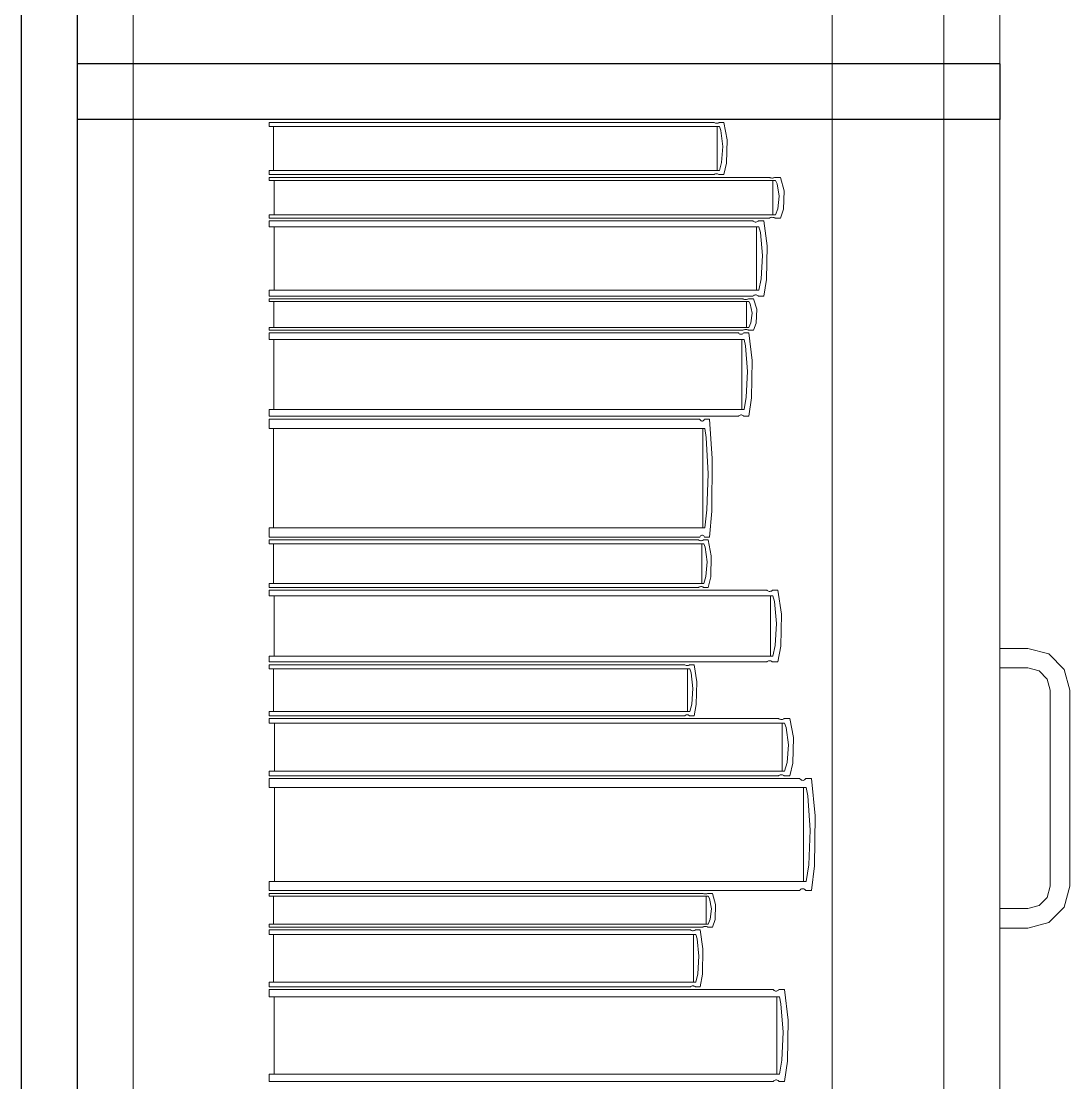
# Model space of a CAD drawing. Header units: inches. Extents: x -38 to 5698, y -33 to 92.
# Drawn here: x 111.231 to 111.606, y 33.8957 to 34.2752 of the extents above; entities that cross this region are included whole.
import ezdxf

# ---------------------------------------------------------------- set-up
doc = ezdxf.new("R2010")
doc.units = ezdxf.units.IN
doc.header["$MEASUREMENT"] = 0
doc.set_wipeout_variables(frame=1)
doc.linetypes.add('Wipeout_Contour', pattern=[1, 0, -1])
doc.layers.add('Interior - Mobiliario', color=7, linetype='Continuous')

msp = doc.modelspace()

# ---------------------------------------------------------------- linework, layer by layer
at = {"layer": 'Interior - Mobiliario', "color": 175, "linetype": 'Continuous', "lineweight": 13}
for p, q in [((111.25096, 34.98), (111.25096, 33.52)), ((111.56096, 33.52), (111.56096, 34.98)), ((111.31961, 34.23751), (111.48067, 34.23751)), ((111.32124, 34.23751), (111.32124, 34.22184)), ((111.47985, 34.22184), (111.47985, 34.23751)), ((111.48067, 34.23751), (111.48115, 34.23609)), ((111.48115, 34.23609), (111.48183, 34.23038)), ((111.48318, 34.22444), (111.48339, 34.23278)), ((111.48183, 34.23038), (111.48142, 34.22464)), ((111.48142, 34.22464), (111.48067, 34.22184)), ((111.48229, 34.22035), (111.48318, 34.22444)), ((111.48067, 34.22184), (111.31961, 34.22184)), ((111.31961, 34.22184), (111.31961, 34.22035)), ((111.31961, 34.22035), (111.47872, 34.22035)), ((111.47872, 34.22035), (111.47886, 34.22045)), ((111.47886, 34.22045), (111.47907, 34.22056)), ((111.47907, 34.22056), (111.47929, 34.22063)), ((111.47929, 34.22063), (111.47953, 34.22066)), ((111.47953, 34.22066), (111.47977, 34.22066)), ((111.47977, 34.22066), (111.48001, 34.22062)), ((111.48001, 34.22062), (111.48023, 34.22054)), ((111.48023, 34.22054), (111.48044, 34.22043)), ((111.48044, 34.22043), (111.48053, 34.22035)), ((111.48053, 34.22035), (111.48229, 34.22035)), ((111.49853, 34.21935), (111.31961, 34.21935)), ((111.31961, 34.21935), (111.31961, 34.21819)), ((111.31961, 34.21819), (111.50071, 34.21819)), ((111.32144, 34.21819), (111.32144, 34.206)), ((111.49863, 34.2193), (111.49853, 34.21935)), ((111.49886, 34.21921), (111.49863, 34.2193)), ((111.49911, 34.21915), (111.49886, 34.21921)), ((111.49938, 34.21911), (111.49911, 34.21915)), ((111.49965, 34.21911), (111.49938, 34.21911)), ((111.49991, 34.21914), (111.49965, 34.21911)), ((111.4998, 34.206), (111.4998, 34.21819)), ((111.50017, 34.21919), (111.49991, 34.21914)), ((111.5004, 34.21928), (111.50017, 34.21919)), ((111.50056, 34.21935), (111.5004, 34.21928)), ((111.50254, 34.21935), (111.50056, 34.21935)), ((111.50071, 34.21819), (111.50126, 34.21709)), ((111.50126, 34.21709), (111.50202, 34.21264)), ((111.50377, 34.21451), (111.50254, 34.21935)), ((111.50202, 34.21264), (111.50155, 34.20817)), ((111.50354, 34.20802), (111.50377, 34.21451)), ((111.50071, 34.206), (111.31961, 34.206)), ((111.31961, 34.206), (111.31961, 34.20483)), ((111.31961, 34.20483), (111.49853, 34.20483)), ((111.49853, 34.20483), (111.49868, 34.20491)), ((111.49868, 34.20491), (111.49892, 34.20499)), ((111.49892, 34.20499), (111.49917, 34.20505)), ((111.49917, 34.20505), (111.49944, 34.20508)), ((111.49944, 34.20508), (111.49971, 34.20507)), ((111.49971, 34.20507), (111.49997, 34.20504)), ((111.49997, 34.20504), (111.50022, 34.20498)), ((111.50022, 34.20498), (111.50045, 34.20489)), ((111.50045, 34.20489), (111.50056, 34.20483)), ((111.50056, 34.20483), (111.50254, 34.20483)), ((111.50155, 34.20817), (111.50071, 34.206)), ((111.50254, 34.20483), (111.50354, 34.20802)), ((111.49265, 34.20383), (111.31961, 34.20383)), ((111.31961, 34.20383), (111.31961, 34.20168)), ((111.31961, 34.20168), (111.49476, 34.20168)), ((111.49388, 34.20168), (111.32138, 34.20168)), ((111.32138, 34.20168), (111.32138, 34.17906)), ((111.49275, 34.20373), (111.49265, 34.20383)), ((111.49297, 34.20357), (111.49275, 34.20373)), ((111.49322, 34.20345), (111.49297, 34.20357)), ((111.49347, 34.20339), (111.49322, 34.20345)), ((111.49373, 34.20338), (111.49347, 34.20339)), ((111.49399, 34.20343), (111.49373, 34.20338)), ((111.49388, 34.17906), (111.49388, 34.20168)), ((111.49424, 34.20354), (111.49399, 34.20343)), ((111.49446, 34.20369), (111.49424, 34.20354)), ((111.49461, 34.20383), (111.49446, 34.20369)), ((111.49653, 34.20383), (111.49461, 34.20383)), ((111.49476, 34.20168), (111.49529, 34.19964)), ((111.49772, 34.19485), (111.49653, 34.20383)), ((111.49529, 34.19964), (111.49603, 34.19138)), ((111.4975, 34.18281), (111.49772, 34.19485)), ((111.49603, 34.19138), (111.49558, 34.18309)), ((111.49558, 34.18309), (111.49476, 34.17906)), ((111.49653, 34.17691), (111.4975, 34.18281)), ((111.49476, 34.17906), (111.31961, 34.17906)), ((111.31961, 34.17906), (111.31961, 34.17691)), ((111.32138, 34.17906), (111.49388, 34.17906)), ((111.31961, 34.17691), (111.49265, 34.17691)), ((111.48908, 34.17591), (111.31961, 34.17591)), ((111.31961, 34.17591), (111.31961, 34.17502)), ((111.31961, 34.17502), (111.49115, 34.17502)), ((111.32135, 34.17502), (111.32135, 34.16568)), ((111.48918, 34.17586), (111.48908, 34.17591)), ((111.4894, 34.1758), (111.48918, 34.17586)), ((111.48964, 34.17575), (111.4894, 34.1758)), ((111.48989, 34.17572), (111.48964, 34.17575)), ((111.49014, 34.17572), (111.48989, 34.17572)), ((111.49039, 34.17574), (111.49014, 34.17572)), ((111.49029, 34.16568), (111.49029, 34.17502)), ((111.49064, 34.17578), (111.49039, 34.17574)), ((111.49086, 34.17585), (111.49064, 34.17578)), ((111.491, 34.17591), (111.49086, 34.17585)), ((111.49289, 34.17591), (111.491, 34.17591)), ((111.49115, 34.17502), (111.49167, 34.17417)), ((111.49167, 34.17417), (111.49239, 34.17077)), ((111.49265, 34.17691), (111.4928, 34.17705)), ((111.4928, 34.17705), (111.49302, 34.1772)), ((111.49405, 34.1722), (111.49289, 34.17591)), ((111.49302, 34.1772), (111.49327, 34.17731)), ((111.49327, 34.17731), (111.49353, 34.17736)), ((111.49353, 34.17736), (111.49379, 34.17735)), ((111.49379, 34.17735), (111.49405, 34.17729)), ((111.49405, 34.17729), (111.49429, 34.17717)), ((111.49429, 34.17717), (111.49451, 34.17701)), ((111.49451, 34.17701), (111.49461, 34.17691)), ((111.49461, 34.17691), (111.49653, 34.17691)), ((111.49239, 34.17077), (111.49195, 34.16734)), ((111.49383, 34.16723), (111.49405, 34.1722)), ((111.49195, 34.16734), (111.49115, 34.16568)), ((111.49289, 34.16479), (111.49383, 34.16723)), ((111.49115, 34.16568), (111.31961, 34.16568)), ((111.31961, 34.16568), (111.31961, 34.16479)), ((111.31961, 34.16479), (111.48908, 34.16479)), ((111.48745, 34.16379), (111.31961, 34.16379)), ((111.31961, 34.16379), (111.31961, 34.1614)), ((111.48754, 34.16368), (111.48745, 34.16379)), ((111.48776, 34.16349), (111.48754, 34.16368)), ((111.48799, 34.16337), (111.48776, 34.16349)), ((111.48824, 34.1633), (111.48799, 34.16337)), ((111.48849, 34.16329), (111.48824, 34.1633)), ((111.48874, 34.16335), (111.48849, 34.16329)), ((111.48898, 34.16346), (111.48874, 34.16335)), ((111.4892, 34.16363), (111.48898, 34.16346)), ((111.48908, 34.16479), (111.48922, 34.16485)), ((111.48935, 34.16379), (111.4892, 34.16363)), ((111.48922, 34.16485), (111.48945, 34.16491)), ((111.49121, 34.16379), (111.48935, 34.16379)), ((111.48945, 34.16491), (111.48969, 34.16496)), ((111.48969, 34.16496), (111.48994, 34.16498)), ((111.48994, 34.16498), (111.4902, 34.16497)), ((111.4902, 34.16497), (111.49045, 34.16495)), ((111.49045, 34.16495), (111.49069, 34.1649)), ((111.49069, 34.1649), (111.49091, 34.16483)), ((111.49091, 34.16483), (111.491, 34.16479)), ((111.491, 34.16479), (111.49289, 34.16479)), ((111.49236, 34.15384), (111.49121, 34.16379)), ((111.31961, 34.1614), (111.4895, 34.1614)), ((111.32133, 34.1614), (111.32133, 34.13634)), ((111.48864, 34.13634), (111.48864, 34.1614)), ((111.4895, 34.1614), (111.49, 34.15914)), ((111.49, 34.15914), (111.49072, 34.14999)), ((111.49215, 34.1405), (111.49236, 34.15384)), ((111.49072, 34.14999), (111.49028, 34.14081)), ((111.49028, 34.14081), (111.4895, 34.13634)), ((111.49121, 34.13396), (111.49215, 34.1405)), ((111.4895, 34.13634), (111.31961, 34.13634)), ((111.31961, 34.13634), (111.31961, 34.13396)), ((111.31961, 34.13396), (111.48745, 34.13396)), ((111.4736, 34.13296), (111.31961, 34.13296)), ((111.31961, 34.13296), (111.31961, 34.12958)), ((111.47369, 34.13279), (111.4736, 34.13296)), ((111.47388, 34.13254), (111.47369, 34.13279)), ((111.4741, 34.13236), (111.47388, 34.13254)), ((111.47501, 34.13249), (111.47479, 34.13233)), ((111.47521, 34.13273), (111.47501, 34.13249)), ((111.47534, 34.13296), (111.47521, 34.13273)), ((111.47705, 34.13296), (111.47534, 34.13296)), ((111.47811, 34.11889), (111.47705, 34.13296)), ((111.48745, 34.13396), (111.48759, 34.13412)), ((111.48759, 34.13412), (111.48781, 34.13429)), ((111.48781, 34.13429), (111.48805, 34.1344)), ((111.48805, 34.1344), (111.4883, 34.13446)), ((111.4883, 34.13446), (111.48855, 34.13445)), ((111.48855, 34.13445), (111.4888, 34.13438)), ((111.4888, 34.13438), (111.48903, 34.13425)), ((111.48903, 34.13425), (111.48925, 34.13407)), ((111.48925, 34.13407), (111.48935, 34.13396)), ((111.48935, 34.13396), (111.49121, 34.13396)), ((111.31961, 34.12958), (111.47548, 34.12958)), ((111.32119, 34.12958), (111.32119, 34.09414)), ((111.47433, 34.13226), (111.4741, 34.13236)), ((111.47456, 34.13225), (111.47433, 34.13226)), ((111.47479, 34.13233), (111.47456, 34.13225)), ((111.47469, 34.09414), (111.47469, 34.12958)), ((111.47548, 34.12958), (111.47595, 34.12638)), ((111.47595, 34.12638), (111.4766, 34.11344)), ((111.47791, 34.10002), (111.47811, 34.11889)), ((111.4766, 34.11344), (111.4762, 34.10046)), ((111.4762, 34.10046), (111.47548, 34.09414)), ((111.47705, 34.09076), (111.47791, 34.10002)), ((111.47548, 34.09414), (111.31961, 34.09414)), ((111.31961, 34.09414), (111.31961, 34.09076)), ((111.31961, 34.09076), (111.4736, 34.09076)), ((111.4736, 34.09076), (111.47373, 34.09099)), ((111.47373, 34.09099), (111.47393, 34.09123)), ((111.47393, 34.09123), (111.47415, 34.09139)), ((111.47415, 34.09139), (111.47438, 34.09147)), ((111.47438, 34.09147), (111.47461, 34.09146)), ((111.47461, 34.09146), (111.47484, 34.09136)), ((111.47484, 34.09136), (111.47506, 34.09118)), ((111.47506, 34.09118), (111.47525, 34.09093)), ((111.47525, 34.09093), (111.47534, 34.09076)), ((111.47534, 34.09076), (111.47705, 34.09076)), ((111.47322, 34.08976), (111.31961, 34.08976)), ((111.31961, 34.08976), (111.31961, 34.0884)), ((111.31961, 34.0884), (111.4751, 34.0884)), ((111.32118, 34.0884), (111.32118, 34.07414)), ((111.47331, 34.0897), (111.47322, 34.08976)), ((111.47351, 34.08959), (111.47331, 34.0897)), ((111.47372, 34.08952), (111.47351, 34.08959)), ((111.47395, 34.08948), (111.47372, 34.08952)), ((111.47418, 34.08948), (111.47395, 34.08948)), ((111.47441, 34.08951), (111.47418, 34.08948)), ((111.47431, 34.07414), (111.47431, 34.0884)), ((111.47463, 34.08958), (111.47441, 34.08951)), ((111.47483, 34.08967), (111.47463, 34.08958)), ((111.47496, 34.08976), (111.47483, 34.08967)), ((111.47667, 34.08976), (111.47496, 34.08976)), ((111.4751, 34.0884), (111.47556, 34.08712)), ((111.47556, 34.08712), (111.47622, 34.08191)), ((111.47772, 34.0841), (111.47667, 34.08976)), ((111.47753, 34.07651), (111.47772, 34.0841)), ((111.47622, 34.08191), (111.47582, 34.07668)), ((111.47582, 34.07668), (111.4751, 34.07414)), ((111.47667, 34.07278), (111.47753, 34.07651)), ((111.4751, 34.07414), (111.31961, 34.07414)), ((111.31961, 34.07414), (111.31961, 34.07278)), ((111.31961, 34.07278), (111.47322, 34.07278)), ((111.49761, 34.07178), (111.31961, 34.07178)), ((111.31961, 34.07178), (111.31961, 34.06973)), ((111.47322, 34.07278), (111.47335, 34.07287)), ((111.47335, 34.07287), (111.47355, 34.07297)), ((111.47355, 34.07297), (111.47377, 34.07303)), ((111.47377, 34.07303), (111.474, 34.07307)), ((111.474, 34.07307), (111.47423, 34.07306)), ((111.47423, 34.07306), (111.47446, 34.07302)), ((111.47446, 34.07302), (111.47467, 34.07295)), ((111.47467, 34.07295), (111.47487, 34.07285)), ((111.47487, 34.07285), (111.47496, 34.07278)), ((111.47496, 34.07278), (111.47667, 34.07278)), ((111.49771, 34.07168), (111.49761, 34.07178)), ((111.49794, 34.07153), (111.49771, 34.07168)), ((111.49947, 34.07164), (111.49924, 34.0715)), ((111.49962, 34.07178), (111.49947, 34.07164)), ((111.5016, 34.07178), (111.49962, 34.07178)), ((111.50282, 34.06323), (111.5016, 34.07178)), ((111.31961, 34.06973), (111.49978, 34.06973)), ((111.32143, 34.06973), (111.32143, 34.04818)), ((111.49819, 34.07142), (111.49794, 34.07153)), ((111.49845, 34.07136), (111.49819, 34.07142)), ((111.49872, 34.07135), (111.49845, 34.07136)), ((111.49898, 34.0714), (111.49872, 34.07135)), ((111.49887, 34.04818), (111.49887, 34.06973)), ((111.49924, 34.0715), (111.49898, 34.0714)), ((111.49978, 34.06973), (111.50032, 34.06778)), ((111.50032, 34.06778), (111.50108, 34.05992)), ((111.5026, 34.05175), (111.50282, 34.06323)), ((111.50108, 34.05992), (111.50062, 34.05202)), ((111.50062, 34.05202), (111.49978, 34.04818)), ((111.5016, 34.04613), (111.5026, 34.05175)), ((111.59096, 34.051), (111.58096, 34.051)), ((111.58096, 34.051), (111.58096, 34.044)), ((111.59846, 34.04899), (111.59096, 34.051)), ((111.60395, 34.0435), (111.59846, 34.04899)), ((111.49978, 34.04818), (111.31961, 34.04818)), ((111.31961, 34.04818), (111.31961, 34.04613)), ((111.31961, 34.04613), (111.49761, 34.04613)), ((111.46823, 34.04513), (111.31961, 34.04513)), ((111.31961, 34.04513), (111.31961, 34.04367)), ((111.46832, 34.04506), (111.46823, 34.04513)), ((111.46991, 34.04513), (111.46979, 34.04503)), ((111.47157, 34.04513), (111.46991, 34.04513)), ((111.47259, 34.03906), (111.47157, 34.04513)), ((111.49761, 34.04613), (111.49776, 34.04627)), ((111.49776, 34.04627), (111.49799, 34.04641)), ((111.49799, 34.04641), (111.49824, 34.04651)), ((111.49824, 34.04651), (111.49851, 34.04656)), ((111.49851, 34.04656), (111.49878, 34.04655)), ((111.49878, 34.04655), (111.49904, 34.04649)), ((111.49904, 34.04649), (111.49929, 34.04638)), ((111.49929, 34.04638), (111.49952, 34.04623)), ((111.49952, 34.04623), (111.49962, 34.04613)), ((111.49962, 34.04613), (111.5016, 34.04613)), ((111.31961, 34.04367), (111.47005, 34.04367)), ((111.32113, 34.04367), (111.32113, 34.02839)), ((111.46851, 34.04495), (111.46832, 34.04506)), ((111.46872, 34.04487), (111.46851, 34.04495)), ((111.46894, 34.04483), (111.46872, 34.04487)), ((111.46916, 34.04482), (111.46894, 34.04483)), ((111.46938, 34.04486), (111.46916, 34.04482)), ((111.46929, 34.02839), (111.46929, 34.04367)), ((111.46959, 34.04493), (111.46938, 34.04486)), ((111.46979, 34.04503), (111.46959, 34.04493)), ((111.47005, 34.04367), (111.4705, 34.04229)), ((111.4705, 34.04229), (111.47113, 34.03671)), ((111.58096, 34.044), (111.59096, 34.044)), ((111.59096, 34.044), (111.59496, 34.04293)), ((111.59496, 34.04293), (111.59789, 34.04)), ((111.60596, 34.036), (111.60395, 34.0435)), ((111.4724, 34.03092), (111.47259, 34.03906)), ((111.59789, 34.04), (111.59896, 34.036)), ((111.47113, 34.03671), (111.47074, 34.03111)), ((111.59896, 34.036), (111.59896, 33.966)), ((111.60596, 33.966), (111.60596, 34.036)), ((111.47074, 34.03111), (111.47005, 34.02839)), ((111.47157, 34.02693), (111.4724, 34.03092)), ((111.47005, 34.02839), (111.31961, 34.02839)), ((111.31961, 34.02839), (111.31961, 34.02693)), ((111.31961, 34.02693), (111.46823, 34.02693)), ((111.46823, 34.02693), (111.46836, 34.02703)), ((111.46836, 34.02703), (111.46855, 34.02714)), ((111.46855, 34.02714), (111.46876, 34.02721)), ((111.46876, 34.02721), (111.46899, 34.02724)), ((111.46899, 34.02724), (111.46921, 34.02723)), ((111.46921, 34.02723), (111.46943, 34.02719)), ((111.46943, 34.02719), (111.46964, 34.02712)), ((111.46964, 34.02712), (111.46983, 34.02701)), ((111.46983, 34.02701), (111.46991, 34.02693)), ((111.46991, 34.02693), (111.47157, 34.02693)), ((111.50177, 34.02593), (111.31961, 34.02593)), ((111.31961, 34.02593), (111.31961, 34.0243)), ((111.31961, 34.0243), (111.50399, 34.0243)), ((111.32148, 34.0243), (111.32148, 34.00712)), ((111.50187, 34.02586), (111.50177, 34.02593)), ((111.5021, 34.02573), (111.50187, 34.02586)), ((111.50236, 34.02564), (111.5021, 34.02573)), ((111.50263, 34.0256), (111.50236, 34.02564)), ((111.5029, 34.02559), (111.50263, 34.0256)), ((111.50318, 34.02563), (111.5029, 34.02559)), ((111.50306, 34.00712), (111.50306, 34.0243)), ((111.50344, 34.02571), (111.50318, 34.02563)), ((111.50368, 34.02583), (111.50344, 34.02571)), ((111.50383, 34.02593), (111.50368, 34.02583)), ((111.50585, 34.02593), (111.50383, 34.02593)), ((111.50399, 34.0243), (111.50454, 34.02275)), ((111.50454, 34.02275), (111.50532, 34.01648)), ((111.5071, 34.01912), (111.50585, 34.02593)), ((111.50687, 34.00997), (111.5071, 34.01912)), ((111.50532, 34.01648), (111.50485, 34.01018)), ((111.50485, 34.01018), (111.50399, 34.00712)), ((111.50585, 34.00549), (111.50687, 34.00997)), ((111.50399, 34.00712), (111.31961, 34.00712)), ((111.31961, 34.00712), (111.31961, 34.00549)), ((111.31961, 34.00549), (111.50177, 34.00549)), ((111.50937, 34.00449), (111.31961, 34.00449)), ((111.31961, 34.00449), (111.31961, 34.00128)), ((111.50177, 34.00549), (111.50192, 34.00559)), ((111.50192, 34.00559), (111.50216, 34.00571)), ((111.50216, 34.00571), (111.50242, 34.00579)), ((111.50242, 34.00579), (111.50269, 34.00583)), ((111.50269, 34.00583), (111.50297, 34.00582)), ((111.50297, 34.00582), (111.50323, 34.00578)), ((111.50323, 34.00578), (111.50349, 34.00569)), ((111.50349, 34.00569), (111.50373, 34.00556)), ((111.50373, 34.00556), (111.50383, 34.00549)), ((111.50383, 34.00549), (111.50585, 34.00549)), ((111.50947, 34.00433), (111.50937, 34.00449)), ((111.50972, 34.00409), (111.50947, 34.00433)), ((111.50999, 34.00392), (111.50972, 34.00409)), ((111.51027, 34.00383), (111.50999, 34.00392)), ((111.51055, 34.00382), (111.51027, 34.00383)), ((111.51083, 34.00389), (111.51055, 34.00382)), ((111.5111, 34.00404), (111.51083, 34.00389)), ((111.51135, 34.00427), (111.5111, 34.00404)), ((111.51151, 34.00449), (111.51135, 34.00427)), ((111.51362, 34.00449), (111.51151, 34.00449)), ((111.51493, 33.99113), (111.51362, 34.00449)), ((111.31961, 34.00128), (111.51168, 34.00128)), ((111.32155, 34.00128), (111.32155, 33.96764)), ((111.51071, 33.96764), (111.51071, 34.00128)), ((111.51168, 34.00128), (111.51226, 33.99824)), ((111.51226, 33.99824), (111.51307, 33.98596)), ((111.51468, 33.97322), (111.51493, 33.99113)), ((111.51307, 33.98596), (111.51258, 33.97363)), ((111.51258, 33.97363), (111.51168, 33.96764)), ((111.51362, 33.96443), (111.51468, 33.97322)), ((111.51168, 33.96764), (111.31961, 33.96764)), ((111.31961, 33.96764), (111.31961, 33.96443)), ((111.59896, 33.966), (111.59789, 33.962)), ((111.60395, 33.9585), (111.60596, 33.966)), ((111.31961, 33.96443), (111.50937, 33.96443)), ((111.47476, 33.96343), (111.31961, 33.96343)), ((111.31961, 33.96343), (111.31961, 33.96247)), ((111.31961, 33.96247), (111.47665, 33.96247)), ((111.3212, 33.96247), (111.3212, 33.95236)), ((111.47485, 33.96339), (111.47476, 33.96343)), ((111.47505, 33.96331), (111.47485, 33.96339)), ((111.47527, 33.96326), (111.47505, 33.96331)), ((111.47549, 33.96323), (111.47527, 33.96326)), ((111.47573, 33.96323), (111.47549, 33.96323)), ((111.47596, 33.96325), (111.47573, 33.96323)), ((111.47586, 33.95236), (111.47586, 33.96247)), ((111.47618, 33.9633), (111.47596, 33.96325)), ((111.47638, 33.96337), (111.47618, 33.9633)), ((111.47652, 33.96343), (111.47638, 33.96337)), ((111.47824, 33.96343), (111.47652, 33.96343)), ((111.47665, 33.96247), (111.47712, 33.96156)), ((111.47931, 33.95942), (111.47824, 33.96343)), ((111.50937, 33.96443), (111.50953, 33.96465)), ((111.50953, 33.96465), (111.50978, 33.96488)), ((111.50978, 33.96488), (111.51005, 33.96503)), ((111.51005, 33.96503), (111.51033, 33.9651)), ((111.51033, 33.9651), (111.51061, 33.96509)), ((111.51061, 33.96509), (111.51089, 33.965)), ((111.51089, 33.965), (111.51116, 33.96483)), ((111.51116, 33.96483), (111.51141, 33.96459)), ((111.51141, 33.96459), (111.51151, 33.96443)), ((111.51151, 33.96443), (111.51362, 33.96443)), ((111.59789, 33.962), (111.59496, 33.95907)), ((111.47712, 33.96156), (111.47779, 33.95786)), ((111.47779, 33.95786), (111.47738, 33.95416)), ((111.47911, 33.95403), (111.47931, 33.95942)), ((111.58096, 33.958), (111.58096, 33.951)), ((111.59096, 33.958), (111.58096, 33.958)), ((111.59496, 33.95907), (111.59096, 33.958)), ((111.59846, 33.95301), (111.60395, 33.9585)), ((111.47738, 33.95416), (111.47665, 33.95236)), ((111.47824, 33.95139), (111.47911, 33.95403)), ((111.47665, 33.95236), (111.31961, 33.95236)), ((111.31961, 33.95236), (111.31961, 33.95139)), ((111.31961, 33.95139), (111.47476, 33.95139)), ((111.47035, 33.95039), (111.31961, 33.95039)), ((111.31961, 33.95039), (111.31961, 33.94876)), ((111.47043, 33.95031), (111.47035, 33.95039)), ((111.47063, 33.95019), (111.47043, 33.95031)), ((111.47193, 33.95028), (111.47173, 33.95017)), ((111.47205, 33.95039), (111.47193, 33.95028)), ((111.47373, 33.95039), (111.47205, 33.95039)), ((111.47476, 33.9436), (111.47373, 33.95039)), ((111.47476, 33.95139), (111.47489, 33.95146)), ((111.47489, 33.95146), (111.47509, 33.95153)), ((111.47509, 33.95153), (111.47531, 33.95157)), ((111.47531, 33.95157), (111.47555, 33.95159)), ((111.47555, 33.95159), (111.47578, 33.95159)), ((111.47578, 33.95159), (111.47601, 33.95156)), ((111.47601, 33.95156), (111.47623, 33.95151)), ((111.47623, 33.95151), (111.47643, 33.95144)), ((111.47643, 33.95144), (111.47652, 33.95139)), ((111.47652, 33.95139), (111.47824, 33.95139)), ((111.58096, 33.951), (111.59096, 33.951)), ((111.59096, 33.951), (111.59846, 33.95301)), ((111.31961, 33.94876), (111.47219, 33.94876)), ((111.32116, 33.94876), (111.32116, 33.93164)), ((111.47084, 33.9501), (111.47063, 33.95019)), ((111.47106, 33.95006), (111.47084, 33.9501)), ((111.47129, 33.95005), (111.47106, 33.95006)), ((111.47151, 33.95009), (111.47129, 33.95005)), ((111.47142, 33.93164), (111.47142, 33.94876)), ((111.47173, 33.95017), (111.47151, 33.95009)), ((111.47219, 33.94876), (111.47264, 33.94722)), ((111.47264, 33.94722), (111.47329, 33.94097)), ((111.47457, 33.93448), (111.47476, 33.9436)), ((111.47329, 33.94097), (111.47289, 33.9347)), ((111.47219, 33.93164), (111.31961, 33.93164)), ((111.31961, 33.93164), (111.31961, 33.93001)), ((111.47289, 33.9347), (111.47219, 33.93164)), ((111.47373, 33.93001), (111.47457, 33.93448)), ((111.31961, 33.93001), (111.47035, 33.93001)), ((111.49991, 33.92901), (111.31961, 33.92901)), ((111.31961, 33.92901), (111.31961, 33.92639)), ((111.47035, 33.93001), (111.47047, 33.93012)), ((111.47047, 33.93012), (111.47067, 33.93024)), ((111.47067, 33.93024), (111.47089, 33.93032)), ((111.47089, 33.93032), (111.47111, 33.93036)), ((111.47111, 33.93036), (111.47134, 33.93035)), ((111.47134, 33.93035), (111.47156, 33.9303)), ((111.47156, 33.9303), (111.47177, 33.93022)), ((111.47177, 33.93022), (111.47197, 33.93009)), ((111.47197, 33.93009), (111.47205, 33.93001)), ((111.47205, 33.93001), (111.47373, 33.93001)), ((111.50001, 33.92889), (111.49991, 33.92901)), ((111.50024, 33.92869), (111.50001, 33.92889)), ((111.5005, 33.92855), (111.50024, 33.92869)), ((111.50076, 33.92847), (111.5005, 33.92855)), ((111.50104, 33.92847), (111.50076, 33.92847)), ((111.5013, 33.92853), (111.50104, 33.92847)), ((111.50156, 33.92865), (111.5013, 33.92853)), ((111.5018, 33.92884), (111.50156, 33.92865)), ((111.50195, 33.92901), (111.5018, 33.92884)), ((111.50395, 33.92901), (111.50195, 33.92901)), ((111.50519, 33.91808), (111.50395, 33.92901)), ((111.31961, 33.92639), (111.50211, 33.92639)), ((111.32146, 33.92639), (111.32146, 33.89884)), ((111.50119, 33.89884), (111.50119, 33.92639)), ((111.50211, 33.92639), (111.50266, 33.9239)), ((111.50266, 33.9239), (111.50343, 33.91385)), ((111.50496, 33.90341), (111.50519, 33.91808)), ((111.50343, 33.91385), (111.50296, 33.90375)), ((111.50296, 33.90375), (111.50211, 33.89884)), ((111.50395, 33.89622), (111.50496, 33.90341)), ((111.50211, 33.89884), (111.31961, 33.89884)), ((111.31961, 33.89884), (111.31961, 33.89622)), ((111.31961, 33.89622), (111.49991, 33.89622)), ((111.49991, 33.89622), (111.50006, 33.89639)), ((111.50006, 33.89639), (111.5003, 33.89658)), ((111.5003, 33.89658), (111.50056, 33.8967)), ((111.50056, 33.8967), (111.50082, 33.89676)), ((111.50082, 33.89676), (111.5011, 33.89676)), ((111.5011, 33.89676), (111.50136, 33.89668)), ((111.50136, 33.89668), (111.50162, 33.89654)), ((111.50162, 33.89654), (111.50185, 33.89634)), ((111.50185, 33.89634), (111.50195, 33.89622)), ((111.50195, 33.89622), (111.50395, 33.89622))]:
    msp.add_line(p, q, dxfattribs=at)

# ---------------------------------------------------------------- next in the draw order: wipeouts: each hides what was drawn before it
at = {"color": 254, "linetype": 'Wipeout_Contour', "lineweight": 0, "ltscale": 3294.750006}
msp.add_wipeout([(111.58096, 34.24), (111.58096, 34.26), (111.25096, 34.26), (111.25096, 34.24)], dxfattribs=at).dxf.layer = 'Interior - Mobiliario'

# ---------------------------------------------------------------- next in the draw order: linework, layer by layer
at = {"layer": 'Interior - Mobiliario', "color": 175, "linetype": 'Continuous', "lineweight": 13}
for p, q in [((111.58096, 35), (111.58096, 33.5)), ((111.56096, 33.52), (111.56096, 34.98)), ((111.56096, 33.52), (111.56096, 34.98)), ((111.58096, 33.52), (111.58096, 34.98)), ((111.58096, 33.52), (111.58096, 34.98)), ((111.27096, 33.54), (111.27096, 34.96)), ((111.52096, 34.96), (111.52096, 33.54)), ((111.56096, 33.54), (111.56096, 34.96)), ((111.56096, 34.26), (111.56096, 34.619)), ((111.58096, 34.26), (111.58096, 34.619)), ((111.25096, 34.26), (111.25096, 34.24)), ((111.58096, 34.26), (111.25096, 34.26)), ((111.58096, 34.26), (111.56096, 34.26)), ((111.58096, 34.24), (111.58096, 34.26)), ((111.58096, 34.24), (111.58096, 34.26)), ((111.25096, 34.24), (111.58096, 34.24)), ((111.47872, 34.239), (111.31961, 34.239)), ((111.31961, 34.239), (111.31961, 34.23751)), ((111.47881, 34.23893), (111.47872, 34.239)), ((111.47902, 34.23881), (111.47881, 34.23893)), ((111.47924, 34.23874), (111.47902, 34.23881)), ((111.47948, 34.23869), (111.47924, 34.23874)), ((111.47972, 34.23869), (111.47948, 34.23869)), ((111.47996, 34.23872), (111.47972, 34.23869)), ((111.48018, 34.23879), (111.47996, 34.23872)), ((111.48039, 34.2389), (111.48018, 34.23879)), ((111.48053, 34.239), (111.48039, 34.2389)), ((111.48229, 34.239), (111.48053, 34.239)), ((111.48339, 34.23278), (111.48229, 34.239)), ((111.56096, 34.24), (111.56096, 33.881)), ((111.58096, 34.24), (111.56096, 34.24)), ((111.58096, 34.24), (111.58096, 33.881))]:
    msp.add_line(p, q, dxfattribs=at)
at = {"layer": 'Interior - Mobiliario', "color": 175, "linetype": 'Continuous', "lineweight": 30}
for p, q in [((111.58096, 34.26), (111.25096, 34.26)), ((111.25096, 34.26), (111.25096, 34.24)), ((111.58096, 34.26), (111.58096, 34.24)), ((111.58096, 34.24), (111.25096, 34.24))]:
    msp.add_line(p, q, dxfattribs=at)

# ---------------------------------------------------------------- next in the draw order: wipeouts: each hides what was drawn before it
at = {"color": 254, "linetype": 'Wipeout_Contour', "lineweight": 0, "ltscale": 3294.051846}
msp.add_wipeout([(111.25096, 33.52), (111.25096, 34.98), (111.23096, 34.98), (111.23096, 33.52)], dxfattribs=at).dxf.layer = 'Interior - Mobiliario'

# ---------------------------------------------------------------- next in the draw order: linework, layer by layer
at = {"layer": 'Interior - Mobiliario', "color": 175, "linetype": 'Continuous', "lineweight": 13}
for p, q in [((111.23096, 33.5), (111.23096, 35)), ((111.23096, 34.98), (111.23096, 33.52)), ((111.23096, 34.98), (111.23096, 33.52)), ((111.25096, 33.52), (111.25096, 34.98)), ((111.25096, 34.98), (111.25096, 33.52)), ((111.25096, 34.98), (111.25096, 33.52)), ((111.25096, 34.98), (111.25096, 33.52)), ((111.23096, 34.96), (111.23096, 33.54)), ((111.25096, 34.26), (111.25096, 34.24)), ((111.58096, 34.26), (111.25096, 34.26)), ((111.25096, 34.24), (111.58096, 34.24))]:
    msp.add_line(p, q, dxfattribs=at)
at = {"layer": 'Interior - Mobiliario', "color": 175, "linetype": 'Continuous', "lineweight": 30}
for p, q in [((111.23096, 34.98), (111.23096, 33.52)), ((111.25096, 34.98), (111.25096, 33.52))]:
    msp.add_line(p, q, dxfattribs=at)

# ---------------------------------------------------------------- next in the draw order: wipeouts: each hides what was drawn before it
at = {"color": 254, "linetype": 'Wipeout_Contour', "lineweight": 0, "ltscale": 3293.971916}
msp.add_wipeout([(111.21096, 33.52), (111.23096, 33.52), (111.23096, 34.98), (111.21096, 34.98)], dxfattribs=at).dxf.layer = 'Interior - Mobiliario'

# ---------------------------------------------------------------- next in the draw order: linework, layer by layer
at = {"layer": 'Interior - Mobiliario', "color": 175, "linetype": 'Continuous', "lineweight": 13}
for p, q in [((111.23096, 33.5), (111.23096, 35)), ((111.23096, 34.98), (111.23096, 33.52)), ((111.23096, 34.98), (111.23096, 33.52)), ((111.23096, 34.96), (111.23096, 33.54))]:
    msp.add_line(p, q, dxfattribs=at)
at = {"layer": 'Interior - Mobiliario', "color": 175, "linetype": 'Continuous', "lineweight": 30}
msp.add_line((111.23096, 34.98), (111.23096, 33.52), dxfattribs=at)

doc.saveas('drawing.dxf')
